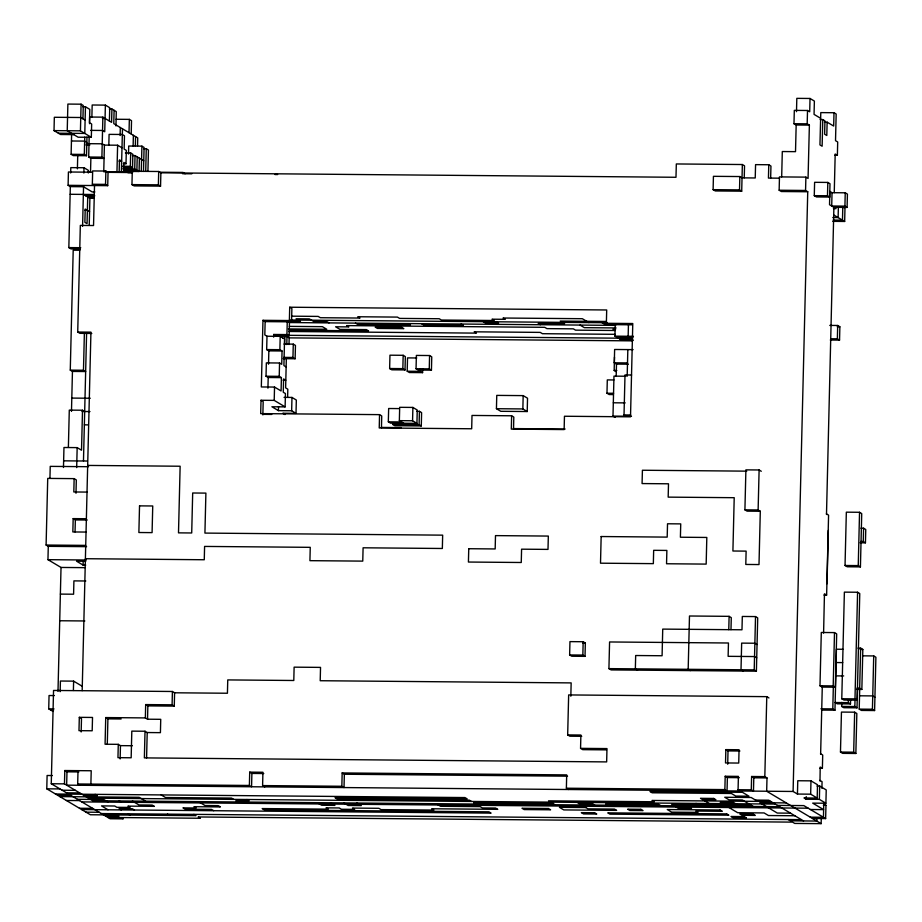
<?xml version="1.0" encoding="UTF-8"?>
<svg xmlns="http://www.w3.org/2000/svg" width="922" height="922" viewBox="0 0 922 922"><rect width="100%" height="100%" fill="white"/><g stroke="black" fill="none" stroke-linecap="round" stroke-linejoin="round"><path stroke-width="1.38" d="M73.76 134.612L60.552 134.497L54.018 130.613L54.34 117.278L80.756 117.509L85.112 120.102M86.587 546.665L48.278 546.343L46.1 545.04L47.725 478.403L74.14 478.633L76.319 479.936L75.996 493.258M84.801 567.652L61.025 567.445L47.956 559.666L48.278 546.343M49.938 478.368L50.237 466.371L88.535 466.705M193.839 814.368L196.017 815.659L90.356 814.748L46.78 788.817L47.103 775.494L52.381 775.54M53.084 711.45L48.728 708.857L49.05 695.522L54.34 695.568M121.128 817.572L123.306 818.863L110.098 818.748L51.263 783.746L53.545 690.451L172.414 691.488L174.592 692.791L227.423 693.24L227.757 679.917L293.795 680.494L294.118 667.159L320.533 667.39L320.211 680.724L571.156 682.902L570.833 696.225M94.851 191.949L92.2 191.926L83.487 186.74L70.279 186.624L68.101 185.322L68.424 171.999L92.2 172.207M57.994 691.385L61.025 567.445M63.468 467.489L63.964 447.504L77.171 447.619L81.528 450.213L82.507 410.232L69.288 410.117L68.378 447.424M80.272 248.975L71.029 248.894L68.839 247.592L70.337 186.29M70.671 172.967L70.798 167.631L84.006 167.746L88.362 170.34L88.305 173.002M86.968 137.055L86.507 155.714L73.299 155.599L71.121 154.308L71.616 134.312M60.149 691.684L60.414 681.024L73.622 681.139L82.335 686.325M70.268 370.137L83.476 370.252L85.654 371.543L72.446 371.428L70.268 370.137L73.207 250.185L79.811 250.242M71.478 411.408L72.446 371.428M77.402 168.853L77.725 155.53M779.609 806.681L92.799 800.711L64.471 783.861L64.805 770.538L91.22 770.757L90.886 784.092L93.064 785.383M91.324 137.32L80.433 130.843L81.09 104.186L67.882 104.071L67.225 130.728L78.116 137.205L91.324 137.32L91.658 123.997L89.48 122.695L89.803 109.372L85.446 106.779L82.807 106.756M64.805 770.538L66.983 771.829L66.649 785.152L793.093 791.468L797.449 794.061L810.657 794.176L817.192 798.06L817.514 784.737L810.98 780.853L797.772 780.738L797.449 794.061M86.38 518.729L73.172 518.613L72.838 531.948L86.046 532.063M74.14 478.633L73.818 491.968L87.025 492.083M91.797 333.441L79.903 333.338L77.725 332.035L80.329 225.417L93.537 225.533L94.517 185.553L92.338 184.262L92.661 170.939L105.869 171.043L108.047 172.345L131.823 172.552M82.934 118.811L83.268 105.477L81.09 104.186M75.051 531.913L75.35 519.916L73.172 518.613M85.446 106.779L84.789 133.425L58.374 133.206M76.676 467.604L77.171 447.619M82.577 226.386L83.556 186.405M83.879 173.082L84.006 167.746M86.507 155.714L84.328 154.423L84.755 137.101M73.391 690.463L73.622 681.139M83.476 370.252L84.386 332.934M88.685 157.017L101.893 157.132L104.082 158.423L90.875 158.307L88.685 157.017L89.18 137.021M89.503 123.698L89.665 117.036L102.872 117.152L111.597 122.338L111.919 109.003L109.28 108.98M83.476 460.839L86.599 332.9M89.238 224.945L89.895 198.288L83.36 194.404M90.875 158.307L90.54 171.642L87.901 171.619M91.877 117.002L92.177 105.004L105.385 105.12L109.741 107.713L109.407 121.036M79.857 785.267L77.679 783.977L78.013 770.642M79.315 717.339L78.981 730.662L92.188 730.777L92.523 717.454L79.315 717.339L81.493 718.641L81.159 731.964M85.723 565.105L83.084 565.082L83.187 561.083M82.173 690.647L90.932 332.151L77.725 332.035M101.893 157.132L102.872 117.152M86.38 143.659L102.227 143.797L104.405 145.1L103.748 171.757L132.814 172.011M105.385 105.12L104.728 131.777L102.549 130.475L90.667 130.371M108.047 172.345L107.724 185.668L105.546 184.377L105.869 171.043M108.831 145.031L109.084 134.37L122.292 134.485L124.47 135.776L124.147 149.099L126.326 150.401L126.003 163.724L123.364 163.701M114.098 110.306L113.775 123.629L137.735 137.897L137.539 145.883M115.976 125.934L116.276 111.597L111.919 109.003M116.956 171.872L117.613 145.215L104.405 145.1M118.281 744.342L117.958 757.665L131.166 757.78L131.811 731.123L145.019 731.238L147.209 732.541L160.416 732.656L160.739 719.321L147.532 719.206L145.353 717.915L105.73 717.57L105.073 744.227L118.281 744.342L120.459 745.633L132.353 745.737M119.169 171.826L119.468 159.84L121.646 161.131L119.007 161.108M120.114 135.522L120.309 127.524M107.286 744.192L107.909 718.86L105.73 717.57M121.381 171.792L122.488 128.815M123.594 171.757L123.825 162.433L126.003 163.724M128.504 154.032L128.7 146.033L141.907 146.149L144.086 147.439L143.498 171.434M129.022 132.71L129.345 119.376L116.137 119.261M130.682 152.994L132.86 154.285L132.538 167.62L130.359 166.317L130.682 152.994L125.404 152.948M131.201 134.001L131.523 120.678L129.345 119.376M160.877 172.806L160.555 186.129L134.139 185.898L131.961 184.607L132.284 171.273L158.699 171.504L160.877 172.806L675.987 177.278L676.322 163.955L742.36 164.531L744.538 165.822L744.238 177.819M133.125 145.964L133.379 135.304M120.137 758.956L120.459 745.633M139.406 158.181L139.072 171.504L134.716 168.91L135.038 155.588L132.399 155.564M135.338 145.93L135.557 136.594M137.217 156.878L136.894 170.213L123.686 170.097L128.043 172.691L132.007 172.725M141.285 171.469L141.907 146.149M145.711 171.4L146.264 148.742L143.625 148.719M147.923 171.365L148.442 150.032L146.264 148.742M145.019 731.238L144.374 757.896L606.653 761.906L606.976 748.583L580.56 748.353L580.883 735.03L567.675 734.915L568.655 694.934L766.77 696.652L768.948 697.954M145.353 717.915L145.676 704.581L172.091 704.811L174.27 706.114L174.592 692.791M160.555 186.129L158.377 184.838L158.699 171.504M146.586 757.861L147.209 732.541M147.532 719.206L147.854 705.883L145.676 704.581M172.091 704.811L172.414 691.488M249.712 772.14L251.89 773.431L251.568 786.766L249.389 785.463L249.712 772.14L262.92 772.256L262.597 785.579L264.775 786.881M283.123 380.198L285.762 380.221L283.584 378.93L283.261 392.253L285.44 393.556L285.117 406.879L274.214 400.39L261.007 400.275L260.684 413.609L379.553 414.635L381.731 415.937L381.443 427.935M262.966 320.314L261.329 386.952L274.537 387.067L281.083 390.963L281.406 377.628L279.228 376.337L266.02 376.222L266.343 362.888L279.55 363.003L281.729 364.305L282.051 350.982L279.873 349.68L266.665 349.565L267 336.242L264.821 334.94L265.144 321.617L262.966 320.314L289.381 320.545L291.559 321.847L291.882 308.513L289.704 307.222L289.381 320.545M262.862 414.9L263.185 401.577L261.007 400.275M267.933 388.174L268.198 377.513L266.02 376.222M268.521 364.19L268.844 350.867L266.665 349.565M273.661 337.129L273.73 334.467L286.938 334.582L289.116 335.873L289.439 322.55L287.261 321.248L286.938 334.582M274.214 400.39L274.537 387.067M279.228 376.337L279.55 363.003M279.873 349.68L280.207 336.357L267 336.242M284.045 397.37L291.974 397.44L296.331 400.033L296.008 413.356L291.652 410.763L278.444 410.647L278.536 406.66M282.535 337.982L282.605 335.32M284.587 344.609L284.817 335.285L620.287 338.201M286.35 358.566L285.624 387.885L287.814 389.188L287.618 397.186M286.8 344.574L286.996 336.576L284.345 336.553M289.012 344.54L289.174 337.878L286.996 336.576M291.652 410.763L291.974 397.44M293.277 344.137L295.455 345.427L295.132 358.75L292.954 357.459L293.277 344.137L284.034 344.056M342.166 772.947L344.344 774.238L344.021 787.561L341.843 786.27L342.166 772.947L566.696 774.895L566.373 788.218L568.551 789.52M379.553 414.635L379.23 427.969L471.684 428.765L472.006 415.442L511.629 415.787L513.808 417.09L513.519 429.076M403.721 423.244L399.353 420.651L399.687 407.317L412.895 407.432L417.251 410.025L416.928 423.348L390.513 423.129L388.323 421.827L388.658 408.504L399.226 408.596M389.637 368.523L389.96 355.189L403.168 355.304L405.346 356.607L405.023 369.929L391.815 369.814L389.637 368.523L402.845 368.639L405.023 369.929M402.845 368.639L403.168 355.304M422.679 368.639L422.587 372.638L409.38 372.523L407.201 371.232L407.524 357.897L416.767 357.978M416.928 423.348L412.56 420.766L412.895 407.432M416.053 368.754L416.375 355.419L429.583 355.535L431.761 356.837L431.438 370.16L418.231 370.045L416.053 368.754L429.26 368.869L431.438 370.16M419.429 411.327L421.608 412.618L421.285 425.941L419.107 424.65L419.429 411.327L416.79 411.304M422.587 372.638L420.409 371.347L420.467 368.673M429.26 368.869L429.583 355.535M496.439 408.711L496.762 395.388L523.177 395.619L527.534 398.212L527.211 411.535L500.796 411.304L496.439 408.711L522.855 408.942L527.211 411.535M511.629 415.787L511.307 429.11L564.137 429.571L564.46 416.248L630.51 416.825L632.78 323.53L606.365 323.299L606.699 309.976L289.704 307.222M522.855 408.942L523.177 395.619M569.635 654.954L569.957 641.62L583.165 641.735L585.343 643.037L585.021 656.36L571.813 656.245L569.635 654.954L582.842 655.069L585.021 656.36M582.842 655.069L583.165 641.735M613.118 394.57L609.154 394.535L606.976 393.233L607.298 379.91L613.902 379.968M615.17 417.412L612.992 416.11L613.971 376.13L625.865 376.234M628.366 364.202L616.484 364.098L614.294 362.807L614.628 349.484L633.114 349.634M632.976 337.59L617.129 337.452L614.951 336.15L615.239 324.152M616.345 371.762L614.167 370.471L614.49 357.148M637.528 670.144L635.35 668.853L635.673 655.519L662.088 655.749L662.734 629.104L741.98 629.784L742.314 616.461L755.521 616.576L757.7 617.878L756.397 671.181L611.113 669.914L608.923 668.623L609.58 641.966L728.449 643.003L728.126 656.326L754.542 656.556L756.72 657.859M616.184 376.095L616.484 364.098M626.199 416.225L624.021 414.935L625.001 374.954L631.605 375.012M627.179 376.245L627.836 349.599M628.447 324.267L628.159 336.265L630.337 337.567M742.36 164.531L741.703 191.177L715.288 190.946L713.109 189.655L713.432 176.321L739.847 176.551L742.026 177.854L755.233 177.969L755.567 164.635L768.775 164.75L770.953 166.052L770.654 178.05M725.199 776.266L727.377 777.569L727.043 790.892L724.865 789.601L725.199 776.266L738.407 776.382L738.073 789.716L740.251 791.007M725.845 749.621L725.522 762.943L738.729 763.059L739.052 749.736L725.845 749.621L728.023 750.911L739.917 751.015M728.772 629.668L729.106 616.345L689.483 616L688.181 669.314L690.359 670.605M741.703 191.177L739.525 189.886L739.847 176.551M727.7 764.234L728.023 750.911M730.985 629.634L731.284 617.648L729.106 616.345M746.751 471.154L642.415 470.243L642.081 483.566L668.496 483.796L668.173 497.131L734.212 497.696L732.909 551.01L746.117 551.125L745.794 564.448L759.002 564.564L760.304 511.261L747.097 511.145L744.918 509.843L745.898 469.863L759.106 469.978L761.284 471.28M751.614 776.497L753.793 777.799L753.458 791.122L751.28 789.831L751.614 776.497L764.822 776.612L767 777.914L766.666 791.237L821.145 823.646L821.283 818.321M756.397 671.181L754.219 669.879L755.521 616.576M760.304 511.261L758.126 509.958L759.106 469.978M768.775 164.75L768.441 178.084L779.009 178.177M764.822 776.612L766.77 696.652M793.093 791.468L807.741 191.753L781.326 191.522L779.148 190.232L779.47 176.897L805.886 177.128L808.064 178.43L809.378 125.115L807.188 123.825L793.98 123.709L794.315 110.375L807.522 110.49L809.7 111.793L810.023 98.47L796.815 98.354L796.493 111.677M781.683 176.863L782.305 151.542L795.513 151.657L796.17 125L793.98 123.709M807.741 191.753L805.563 190.462L805.886 177.128M807.188 123.825L807.522 110.49M814.276 195.648L814.61 182.314L827.818 182.429L829.996 183.732L829.673 197.054L816.466 196.939L814.276 195.648L827.483 195.752L829.673 197.054M817.053 786.017L819.693 786.04L826.227 789.923L825.905 803.246L819.37 799.362L806.162 799.247L806.231 796.585M820.131 119.549L822.77 119.572L822.124 146.229L819.946 144.927L820.787 112.611L833.995 112.726L836.173 114.017L835.516 140.674L837.695 141.976L837.372 155.299L834.733 155.276M810.657 794.176L810.98 780.853M824.487 122.142L827.126 122.165L826.803 135.488L824.625 134.197L824.948 120.863L822.77 119.572M827.483 195.752L827.818 182.429M819.992 685.784L821.295 632.48L834.502 632.596L836.68 633.887L835.378 687.201L822.17 687.086L819.992 685.784L833.2 685.899L835.378 687.201M832.036 192.686L831.713 206.009L844.921 206.125L847.099 207.427L847.422 194.104L845.244 192.802L832.036 192.686L829.858 191.396L829.535 204.719L836.07 208.603L833.43 208.579M833.995 112.726L833.672 126.049L827.126 122.165M816.857 818.39L816.788 821.053L790.373 820.834L788.195 819.531M819.37 799.362L819.693 786.04M819.981 781.038L820.211 767.046L822.389 768.337L822.712 755.014L820.534 753.712M820.626 754.392L822.286 686.417M823.588 633.114L824.452 593.791L826.631 595.093L828.578 515.133L826.4 513.831M826.492 514.499L833.891 207.312L847.099 207.427M834.249 192.652L835.194 154.009L837.372 155.299M821.905 788.333L822.067 781.672L819.889 780.369M827.011 583.764L828.313 530.461M823.761 802.958L823.461 817.284L810.254 817.169M838.375 206.908L838.121 217.569L832.831 217.523M812.432 818.459L825.639 818.575L825.962 805.252L823.784 803.961M837.695 325.478L839.873 326.78L839.539 340.103L837.36 338.812L837.695 325.478L829.765 325.408M833.2 685.899L834.502 632.596M832.762 221.349L844.656 221.453L844.978 208.13L842.8 206.839L842.478 220.162L833.234 220.081M844.921 206.125L845.244 192.802M843.019 649.272L836.415 649.215L834.975 710.194L832.797 708.891L833.35 686.233M840.472 752.064L841.452 712.084L854.659 712.187L856.838 713.49L855.858 753.47L842.65 753.355L840.472 752.064L853.68 752.179L855.858 753.47M857.483 689.172L857.034 707.831L843.826 707.716L841.648 706.413L841.74 702.414M841.774 698.749L844.379 592.131L857.587 592.247L859.765 593.549L857.16 700.167L843.953 700.052L841.774 698.749L854.982 698.864L857.16 700.167M845.036 565.486L846.338 512.171L859.546 512.286L861.724 513.589L860.422 566.892L847.214 566.776L845.036 565.486L858.244 565.601L860.422 566.892M850.591 699.936L850.499 703.935L848.321 702.645L848.378 699.971M853.68 752.179L854.659 712.187M857.034 707.831L854.855 706.529L855.017 699.867M854.982 698.864L857.587 592.247M858.244 565.601L859.546 512.286M863.153 655.842L873.722 655.934L875.9 657.225L874.598 710.539L861.39 710.424L859.212 709.122L859.696 689.137M860.652 648.154L862.831 649.445L861.851 689.426L859.673 688.135L860.652 648.154L858.002 648.131M863.58 528.202L865.758 529.505L865.435 542.827L863.257 541.537L863.58 528.202L860.941 528.191M874.598 710.539L872.419 709.237L873.722 655.934M102.411 118.419L105.05 118.442M796.17 125L809.378 125.115M54.018 130.613L80.433 130.843M71.455 140.985L84.663 141.101L86.841 142.391M85.907 144.938L89.872 144.973M71.121 154.308L84.328 154.423M122.43 166.248L130.359 166.317M123.294 167.539L132.538 167.62M122.833 168.807L134.716 168.91M125.865 171.388L139.072 171.504M159.229 172.23L182.994 172.437L185.172 173.739M182.533 173.716L191.788 173.797M274.987 174.523L277.637 174.546M92.338 184.262L105.546 184.377M131.961 184.607L158.377 184.838M713.109 189.655L739.525 189.886M779.148 190.232L805.563 190.462M68.101 185.322L107.724 185.668M70.153 194.288L93.917 194.496M85.539 195.695L94.782 195.775M94.321 197.054L87.717 196.997L87.06 223.654L84.882 222.352L85.204 209.029L89.561 211.622M89.895 198.288L93.86 198.322M84.743 210.297L87.383 210.32M68.839 247.592L80.733 247.695M291.755 316.177L318.171 316.407L320.349 317.71L359.972 318.055L357.794 316.753L397.417 317.099L399.595 318.401L439.218 318.735L441.396 320.038L494.227 320.499L492.048 319.196L505.256 319.312L503.078 318.021L582.324 318.701L588.858 322.596M606.492 321.467L560.265 321.075L564.621 323.668L538.206 323.438L540.384 324.728M290.361 320.003L607.356 322.758M291.225 321.282L300.468 321.363L296.112 318.77L309.319 318.885L313.676 321.478L326.884 321.594L329.062 322.896M608.209 324.037L604.244 324.002L602.066 322.712M265.144 321.617L291.559 321.847M632.319 324.809L608.543 324.602L606.365 323.299M837.222 326.757L839.873 326.78M289.439 322.55L615.677 325.385M616.069 327.944L584.364 327.667L580.007 325.074M289.37 326.376L322.389 326.665L326.745 329.258L288.448 328.923M615.608 329.212L612.969 329.189L615.147 330.491L575.524 330.145L573.346 328.843L546.919 328.624L544.741 327.322L346.626 325.604L348.804 326.895L335.596 326.78L339.953 329.373L366.368 329.603L368.546 330.906L289.301 330.214M288.84 331.482L476.397 333.119L474.219 331.816L540.257 332.393L542.436 333.695L615.078 334.317M614.951 336.15L633.437 336.311M830.757 338.754L837.36 338.812M830.296 340.022L839.539 340.103M289.116 335.873L275.909 335.758L273.73 334.467M632.515 338.858L619.307 338.743L621.486 340.045L633.379 340.149M289.174 337.878L632.573 340.863M268.844 350.867L282.051 350.982M283.711 357.379L292.954 357.459M283.238 358.658L295.132 358.75M614.294 362.807L627.502 362.922M614.167 370.471L616.806 370.494M407.201 371.232L420.409 371.347M268.198 377.513L281.406 377.628M606.976 393.233L613.579 393.291M71.801 398.085L90.287 398.246M613.326 402.787L625.208 402.891M285.117 406.879L271.909 406.763L278.444 410.647M624.021 414.935L630.625 414.992M82.035 411.5L89.964 411.569M296.008 413.356L282.8 413.24L284.979 414.543M612.992 416.11L631.489 416.271M262.528 414.347L271.771 414.427M399.353 420.651L412.56 420.766M388.323 421.827L401.531 421.942M419.107 424.65L392.691 424.42L394.87 425.722L421.285 425.941M84.351 424.846L88.316 424.881M381.535 427.428L401.347 427.601M513.612 428.58L565.117 429.03M63.63 460.827L87.406 461.035M87.682 465.426L180.136 466.232L178.499 532.858L191.707 532.974L192.686 492.993L205.894 493.109L204.926 533.089L442.664 535.152L442.341 548.486L363.095 547.795L362.761 561.118L309.93 560.668L310.253 547.334L204.592 546.423L204.269 559.746L85.4 558.709M744.918 509.843L758.126 509.958M75.35 519.916L87.233 520.02M860.606 541.514L863.257 541.537M860.145 542.781L865.435 542.827M46.1 545.04L85.723 545.386M47.956 559.666L86.253 560M85.792 561.268L76.549 561.187L83.084 565.082M85.792 580.987L73.91 580.883L73.587 594.217L60.379 594.102M823.98 595.07L826.631 595.093M59.723 620.748L84.824 620.967M582.704 643.014L585.343 643.037M860.18 649.422L862.831 649.445M836.081 662.549L842.685 662.607M608.923 668.623L754.219 669.879M835.758 675.872L843.688 675.941M857.034 688.112L859.673 688.135M856.561 689.379L861.851 689.426M859.534 695.799L872.742 695.914L874.92 697.205M848.321 702.645L835.102 702.529L837.291 703.82L850.499 703.935M841.648 706.413L854.855 706.529M820.903 708.788L832.797 708.891M859.212 709.122L872.419 709.237M821.767 710.078L834.975 710.194M147.854 705.883L174.27 706.114M48.728 708.857L54.006 708.903M50.906 710.147L53.545 710.171M107.909 718.86L121.116 718.976M581.747 736.309L569.854 736.205L567.675 734.915M606.515 749.863L582.739 749.655L580.56 748.353M819.75 768.314L822.389 768.337M66.983 771.829L78.866 771.933M251.89 773.431L263.773 773.535M344.344 774.238L567.56 776.174M727.377 777.569L739.26 777.672M753.793 777.799L767 777.914M51.263 783.746L64.471 783.861M77.679 783.977L249.389 785.463M262.597 785.579L341.843 786.27M566.373 788.218L724.865 789.601M738.073 789.716L751.28 789.831M46.78 788.817L59.988 788.932M62.166 790.223L75.374 790.338M817.192 798.06L803.984 797.945L806.162 799.247M66.522 792.816L79.73 792.932M55.493 794.003L464.93 797.565L467.12 798.855L335.032 797.714L337.21 799.005L469.298 800.158L471.476 801.449M755.51 800.089L768.718 800.204L803.581 820.937M57.671 795.294L70.879 795.409M84.086 795.525L97.294 795.64L95.116 794.349M770.896 801.495L652.027 800.457L654.205 801.76L548.544 800.838L555.079 804.733M59.849 796.596L139.095 797.288L145.63 801.172M733.451 802.451L720.243 802.336L737.681 812.708L764.096 812.939L768.452 815.532L794.868 815.751M786.282 802.912L759.866 802.682L777.304 813.054L790.511 813.169M825.905 803.246L812.697 803.131L823.588 809.62L810.38 809.504M88.443 798.118L775.252 804.088M823.323 805.229L825.962 805.252M77.413 799.305L103.829 799.535L108.185 802.128M552.9 803.431L473.654 802.751L475.833 804.042M579.316 803.661L592.523 803.777M751.015 805.16L671.769 804.468L673.947 805.759M777.43 805.39L803.846 805.609L825.639 818.575M66.384 800.48L79.592 800.596M81.77 801.898L808.202 808.202M79.465 808.26L92.673 808.375M81.643 809.562L491.08 813.112L488.902 811.821L264.372 809.873L262.194 808.571L328.232 809.147L326.054 807.856L339.261 807.96L341.44 809.262L354.647 809.378L352.469 808.075L378.884 808.306L381.063 809.608L433.893 810.069L431.715 808.767L497.753 809.343L495.575 808.041L482.367 807.937L480.189 806.635L440.566 806.289L436.21 803.696M86 812.155L99.207 812.27M101.385 813.561L801.402 819.646M105.742 816.154L118.95 816.27L114.593 813.677M107.92 817.457L200.374 818.252L198.195 816.961L792.551 822.124L794.729 823.427L821.145 823.646M810.023 98.47L814.38 101.063L814.057 114.386L820.592 118.27M833.753 214.976L844.656 221.453M496.405 321.79L498.583 323.092L485.375 322.977L483.197 321.674M461.138 324.037L463.317 325.339L423.694 324.993L421.515 323.691M117.613 145.215L121.969 147.808M135.038 155.588L143.763 160.774M408.308 323.587L410.486 324.878L357.655 324.417L355.477 323.126M280.207 336.357L284.564 338.95L283.907 365.596L286.085 366.898M757.043 644.524L754.864 643.233L741.657 643.118L741.011 669.764L743.19 671.066M757.688 801.379L751.153 797.495L724.738 797.265L729.095 799.858L742.302 799.973L753.193 806.45M82.507 410.232L84.686 411.523M731.273 801.149L737.807 805.044M704.857 800.918L711.392 804.814M696.006 803.396L698.184 804.699M689.333 807.176L691.512 808.467L678.304 808.352L676.126 807.061M660.74 805.644L658.562 804.353L605.731 803.892L607.909 805.194M590.345 802.486L594.702 805.079M577.137 802.371L581.494 804.964M497.892 801.679L500.07 802.97M356.964 803.004L361.32 805.598L348.113 805.482L343.756 802.889M330.549 802.785L334.905 805.379L321.697 805.263L317.341 802.67M246.935 799.501L249.113 800.792L235.905 800.676L238.083 801.979M233.727 799.386L231.549 798.083L165.511 797.518L161.154 794.925M198.46 801.633L205.007 805.517L218.214 805.632L220.393 806.934L193.977 806.704L196.155 807.995L182.948 807.891L185.126 809.182L211.541 809.412L213.72 810.703M167.424 814.138L169.602 815.44M132.422 801.057L138.957 804.952L152.165 805.067L154.354 806.358L127.939 806.128L130.117 807.43L116.91 807.315L114.72 806.012L101.512 805.897L108.058 809.793M119.215 800.941L121.393 802.244M134.474 810.023L132.295 808.721L119.088 808.606L121.266 809.908M127.801 813.792L129.979 815.094M139.533 505.867L138.876 532.513L152.084 532.628L152.741 505.982L139.533 505.867M468.756 548.717L468.422 562.04L521.253 562.501L521.587 549.178L548.002 549.397L548.325 536.074L495.494 535.613L495.172 548.947L468.756 548.717M601.156 536.535L600.51 563.192L653.341 563.642L653.663 550.319L666.871 550.434L666.548 563.757L706.171 564.103L706.817 537.457L680.401 537.226L680.736 523.892L667.528 523.777L667.194 537.111L601.156 536.535M401.635 327.356L375.219 327.126L377.398 328.428L403.813 328.658L401.635 327.356M742.429 792.309L649.975 791.502L652.154 792.793L731.411 793.485L735.768 796.078L748.975 796.193L742.429 792.309M713.709 798.44L700.501 798.325L702.679 799.628L715.887 799.743L713.709 798.44M585.85 807.557L559.435 807.326L563.791 809.919L616.622 810.38L614.444 809.078L588.029 808.848L585.85 807.557M548.406 808.502L521.99 808.271L524.169 809.574L550.584 809.804L548.406 808.502M640.859 809.309L627.652 809.193L629.83 810.496L643.037 810.599L640.859 809.309M720.105 810L667.274 809.539L671.631 812.132L698.046 812.363L695.868 811.06L722.283 811.291L720.105 810M594.563 812.743L581.356 812.628L583.534 813.919L596.741 814.034L594.563 812.743M726.651 813.884L607.771 812.858L609.949 814.149L728.829 815.186L726.651 813.884M753.067 814.114L739.859 813.999L742.037 815.302L755.245 815.417L753.067 814.114M744.215 816.592L731.008 816.477L733.186 817.779L746.394 817.895L744.215 816.592"/></g></svg>
